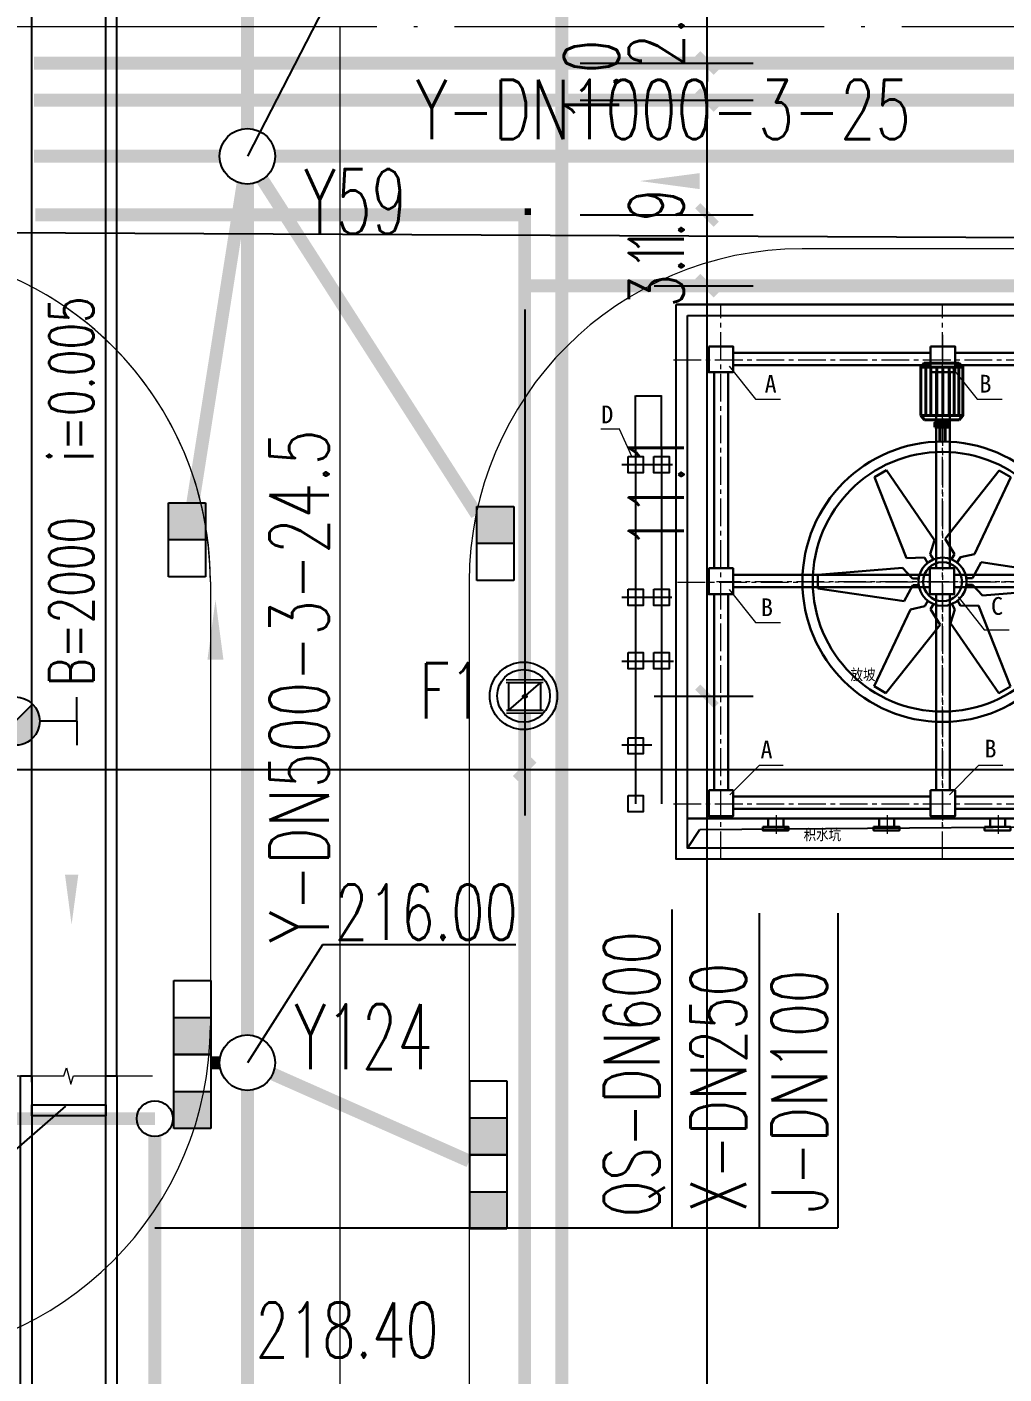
# Model space of a CAD drawing. Header units: metres. Extents: x 497246 to 997717, y 2998582 to 5998198.
# Drawn here: x 497683.46 to 497709.88, y 2999029.92 to 2999066.33 of the extents above; entities that cross this region are included whole.
import ezdxf
from ezdxf.enums import TextEntityAlignment as Align

# ---------------------------------------------------------------- set-up
doc = ezdxf.new("R2010")
doc.units = ezdxf.units.M
doc.header["$LTSCALE"] = 1000
for name, pattern in [('ACAD_ISO04W100', [30, 24, -3, 0, -3]), ('CENTER2', [1.125, 0.75, -0.125, 0.125, -0.125]), ('CONTINOUS', [0]), ('DASHED', [19.05, 12.7, -6.35]), ('DOTE', [2.42, 2, -0.2, 0.02, -0.2])]:
    doc.linetypes.add(name, pattern=pattern)
doc.layers.get('0').update_dxf_attribs({"linetype": 'CONTINUOUS'})
doc.layers.get('Defpoints').update_dxf_attribs({"linetype": 'CONTINUOUS'})
for name, color, linetype in [('0000zhuhuizhi', 6, 'CONTINUOUS'), ('BEAM', 4, 'DASHED'), ('COLU', 2, 'CONTINUOUS'), ('DIM', 3, 'CONTINUOUS'), ('HATCH', 254, 'CONTINUOUS'), ('PIPE-消防', 1, 'CONTINUOUS'), ('PIPE-给水', 3, 'CONTINUOUS'), ('PIPE-雨水', 4, 'CONTINUOUS'), ('PUB_TEXT', 7, 'CONTINUOUS'), ('TEXT_雨水', 7, 'CONTINUOUS'), ('TWT_DIM', 3, 'CONTINUOUS'), ('TWT_雨水口', 4, 'CONTINUOUS'), ('VALVE_喷淋', 7, 'CONTINUOUS'), ('WELL_雨水', 4, 'CONTINUOUS'), ('挡墙护坡', 5, 'CONTINUOUS'), ('污水沟', 30, 'CONTINUOUS'), ('雨水标注', 100, 'CONTINUOUS')]:
    doc.layers.add(name, color=color, linetype=linetype)
for name, color, linetype, lineweight in [('THIN', 3, 'CONTINUOUS', 20), ('zsx', 7, 'CONTINUOUS', 40), ('中实线', 7, 'CONTINUOUS', 30), ('中心线', 1, 'CENTER2', 15), ('细实线', 6, 'CONTINUOUS', 13), ('道路', 4, 'CONTINUOUS', 15), ('道路中线', 1, 'DOTE', 13)]:
    doc.layers.add(name, color=color, linetype=linetype, lineweight=lineweight)
doc.styles.add('_TCH_DIM', font='SIMPLEX', dxfattribs={"bigfont": 'GBCBIG'})
doc.styles.add('_TCH_DIM_T3', font='SIMPLEX', dxfattribs={"width": 0.705882, "bigfont": 'GBCBIG'})
doc.styles.add('_TWT_WELL', font='SIMPLEX', dxfattribs={"width": 0.8, "height": 3.5, "bigfont": 'HZTXT'})
doc.styles.add('HZTXT', font='txt', dxfattribs={"width": 0.7, "bigfont": 'HZTXT'})
doc.styles.get("Standard").update_dxf_attribs({"font": 'rs.shx', "bigfont": 'hztxt.shx'})
doc.styles.add('TG_LINETYPE', font='SIMPLEX', dxfattribs={"width": 0.8, "height": 3, "bigfont": 'HZTXT'})
doc.styles.add('建筑图样式', font='simfang.ttf')
doc.linetypes.add('TG_J', pattern='A,2,-0.3,["J",TG_LINETYPE,S=0.1,R=0,X=-0.23,Y=-0.15],0', length=2.3)
doc.linetypes.add('TG_QS', pattern='A,3,-0.6,["QS",TG_LINETYPE,S=0.1,R=0,X=-0.52,Y=-0.15],0', length=3.6)
doc.linetypes.add('TG_X', pattern='A,3,-0.3,["X",TG_LINETYPE,S=0.1,R=0,X=-0.23,Y=-0.15],0', length=3.3)
doc.linetypes.add('TG_XP', pattern='A,3,-0.6,["XP",TG_LINETYPE,S=0.1,R=0,X=-0.6,Y=-0.2],0', length=3.6)
doc.linetypes.add('TG_Y', pattern='A,2,-0.3,["Y",TG_LINETYPE,S=0.1,R=0,X=-0.23,Y=-0.15],0', length=2.3)
doc.dimstyles.new('_TWT_ARCH&&1', dxfattribs={"dimtxt": 1.4875, "dimasz": 0.5, "dimexe": 1.25, "dimexo": 1.5, "dimgap": 0.63125, "dimtad": 1, "dimdec": 1, "dimzin": 0, "dimdsep": 46, "dimtxsty": '_TCH_DIM_T3', "dimblk": 'ARCHTICK', "dimcen": 0.09, "dimclrt": 7, "dimazin": 2, "dimtfac": 1, "dimtdec": 1, "dimtix": 1, "dimtmove": 2, "dimatfit": 3, "dimfxl": 1, "dimtolj": 1, "dimtzin": 0, "dimarcsym": 0})
doc.dimstyles.new('ISO-25', dxfattribs={"dimtxt": 2.5, "dimasz": 2.5, "dimexe": 1.25, "dimexo": 0.625, "dimtad": 1, "dimdsep": 46, "dimtxsty": 'Standard', "dimcen": 2.5, "dimadec": 0, "dimazin": 0, "dimtfac": 1, "dimtmove": 0, "dimatfit": 3, "dimfxl": 1, "dimarcsym": 0})

# ---------------------------------------------------------------- blocks, each defined once
blk = doc.blocks.new('格栅池')
at = {"layer": 'COLU'}
for p, q in [((5090028, -371838), (5090328, -371538)), ((5103228, -371838), (5102928, -371538)), ((5090328, -381738), (5090028, -381438)), ((5102928, -381738), (5103228, -381438))]:
    blk.add_line(p, q, dxfattribs=at)
for points in [[(5075231, -365438), (5075231, -365138), (5092228, -365138), (5092228, -365438)], [(5076310, -367438), (5076010, -367438), (5076010, -365438), (5076310, -365438)], [(5084610, -367438), (5084310, -367438), (5084310, -365438), (5084610, -365438)], [(5092228, -367438), (5091928, -367438), (5091928, -365438), (5092228, -365438)], [(5075231, -367738), (5075231, -367438), (5089728, -367438), (5089728, -367738)], [(5089728, -367438), (5090028, -367438), (5090028, -381738), (5089728, -381738)], [(5103528, -367438), (5103528, -367738), (5091228, -367738), (5091228, -367438)], [(5091928, -367738), (5092228, -367738), (5092228, -368088), (5091928, -368088)], [(5101228, -367738), (5101528, -367738), (5101528, -368088), (5101228, -368088)], [(5103228, -367738), (5103528, -367738), (5103528, -381738), (5103228, -381738)], [(5091928, -369088), (5092228, -369088), (5092228, -369988), (5091928, -369988)], [(5101228, -369088), (5101528, -369088), (5101528, -369988), (5101228, -369988)], [(5101228, -369388), (5101228, -369688), (5092228, -369688), (5092228, -369388)], [(5091928, -370988), (5092228, -370988), (5092228, -371238), (5091928, -371238)], [(5101228, -370988), (5101528, -370988), (5101528, -371238), (5101228, -371238)], [(5101928, -371238), (5101928, -371538), (5090028, -371538), (5090028, -371238)], [(5102928, -371538), (5102928, -371238), (5103228, -371238), (5103228, -371538)], [(5103228, -378338), (5103228, -378638), (5090028, -378638), (5090028, -378338)], [(5103528, -381738), (5103528, -382038), (5089728, -382038), (5089728, -381738)]]:
    blk.add_lwpolyline(points, close=True, dxfattribs=at)
at = {"layer": 'DIM'}
for p, q in [((5090028, -367738), (5091228, -367438)), ((5091228, -367738), (5090028, -367438)), ((5091928, -369088), (5092228, -368088)), ((5091928, -368088), (5092228, -369088)), ((5101228, -369088), (5101528, -368088)), ((5101228, -368088), (5101528, -369088)), ((5091928, -370988), (5092228, -369988)), ((5091928, -369988), (5092228, -370988)), ((5101228, -370988), (5101528, -369988)), ((5101228, -369988), (5101528, -370988)), ((5101928, -371538), (5102928, -371238)), ((5102928, -371538), (5101928, -371238))]:
    blk.add_line(p, q, dxfattribs=at)
for points in [[(5090028, -367438), (5091228, -367438), (5091228, -367738), (5090028, -367738)], [(5091928, -369088), (5092228, -369088), (5092228, -368088), (5091928, -368088)], [(5101228, -369088), (5101528, -369088), (5101528, -368088), (5101228, -368088)], [(5091928, -369988), (5092228, -369988), (5092228, -370988), (5091928, -370988)], [(5101228, -369988), (5101528, -369988), (5101528, -370988), (5101228, -370988)], [(5101928, -371238), (5102928, -371238), (5102928, -371538), (5101928, -371538)]]:
    blk.add_lwpolyline(points, close=True, dxfattribs=at)
at = {"layer": 'THIN'}
blk.add_lwpolyline([(5075231, -368916), (5075231, -366568), (5075011, -366498), (5075451, -366378), (5075231, -366308), (5075231, -364174)], dxfattribs=at)
blk = doc.blocks.new('污水池顶梁')
at = {"layer": 'BEAM', "linetype": 'CONTINOUS'}
for p, q in [((1166187, -13596), (1166187, -12496)), ((1166187, -13596), (1165087, -13596)), ((1164787, -16121), (1163587, -16121)), ((1163587, -16121), (1163587, -17121)), ((1157687, -17121), (1154587, -17121)), ((1157687, -17421), (1154587, -17421)), ((1164787, -17121), (1163587, -17121)), ((1165087, -17996), (1166637, -17996)), ((1166937, -17996), (1168587, -17996)), ((1165087, -19496), (1166637, -19496)), ((1166937, -19496), (1168587, -19496)), ((1165087, -20996), (1166637, -20996)), ((1166937, -20996), (1168587, -20996)), ((1165087, -22496), (1166637, -22496)), ((1166937, -22496), (1168587, -22496)), ((1157687, -22596), (1154587, -22596)), ((1157987, -23196), (1159187, -23196)), ((1159187, -23196), (1159187, -24196)), ((1157987, -24196), (1159187, -24196)), ((1162187, -24496), (1162187, -25696)), ((1162187, -24496), (1163387, -24496)), ((1163387, -24496), (1163387, -25696)), ((1167387, -25696), (1167387, -24596)), ((1167387, -24596), (1168587, -24596))]:
    blk.add_line(p, q, dxfattribs=at)
at = {"layer": 'BEAM'}
for p, q in [((1166387, -14396), (1166387, -12496)), ((1166187, -13796), (1165087, -13796)), ((1166187, -14396), (1166187, -13796)), ((1164787, -15821), (1157987, -15821)), ((1163387, -16121), (1157987, -16121)), ((1163387, -16121), (1163387, -17121)), ((1165087, -16071), (1166637, -16071)), ((1165087, -16321), (1166637, -16321)), ((1166937, -16071), (1168587, -16071)), ((1166937, -16321), (1168587, -16321)), ((1163387, -17121), (1157987, -17121)), ((1164787, -17421), (1157987, -17421)), ((1165087, -18246), (1166637, -18246)), ((1166937, -18246), (1168587, -18246)), ((1165087, -19246), (1166637, -19246)), ((1166937, -19246), (1168587, -19246)), ((1157987, -20096), (1164787, -20096)), ((1157987, -20396), (1164787, -20396)), ((1165087, -21246), (1166637, -21246)), ((1166937, -21246), (1168587, -21246)), ((1165087, -22246), (1166637, -22246)), ((1166937, -22246), (1168587, -22246)), ((1157687, -22896), (1154587, -22896)), ((1157987, -22896), (1164787, -22896)), ((1159387, -23196), (1159387, -24196)), ((1159387, -23196), (1164787, -23196)), ((1167187, -25696), (1167187, -23996)), ((1167387, -24396), (1167387, -23996)), ((1159387, -24196), (1164787, -24196)), ((1167387, -24396), (1168587, -24396)), ((1157987, -24496), (1161987, -24496)), ((1161987, -24496), (1161987, -25696)), ((1163587, -24496), (1163587, -25696)), ((1163587, -24496), (1164787, -24496))]:
    blk.add_line(p, q, dxfattribs=at)
at = {"layer": 'DIM', "color": 0}
for p, q in [((1162187, -25696), (1162331, -24658)), ((1162331, -24658), (1163387, -24496))]:
    blk.add_line(p, q, dxfattribs=at)
for points in [[(1163587, -16121), (1164787, -16121), (1164787, -17121), (1163587, -17121)], [(1162187, -24496), (1163387, -24496), (1163387, -25696), (1162187, -25696)], [(1161387, -25496), (1161587, -25496), (1161587, -25696), (1161387, -25696)]]:
    blk.add_lwpolyline(points, close=True, dxfattribs=at)
for points in [[(1163587, -17121), (1163748, -16256), (1164787, -16121)], [(1161387, -25496), (1161547, -25525), (1161587, -25696)]]:
    blk.add_lwpolyline(points, dxfattribs=at)
blk.add_circle((1160087, -25596), 100, dxfattribs=at)
at = {"layer": 'HATCH'}
blk.add_lwpolyline([(1157987, -23196), (1159187, -23196), (1159187, -24196), (1157987, -24196)], close=True, dxfattribs=at)
blk.add_lwpolyline([(1157987, -24196), (1158146, -23362), (1159187, -23196)], dxfattribs=at)
at = {"layer": 'HATCH', "const_width": 20}
blk.add_lwpolyline([(1162465, -25696), (1162465, -25396), (1163065, -25396), (1163065, -25696)], dxfattribs=at)
at = {"layer": 'THIN', "color": 0}
for p, q in [((1165087, -12596), (1165932, -12786)), ((1165932, -12786), (1166187, -13596)), ((1165687, -13996), (1165918, -14057)), ((1165918, -14057), (1165987, -14296)), ((1167587, -13996), (1167818, -14057)), ((1167818, -14057), (1167887, -14296)), ((1165087, -14696), (1166411, -14849)), ((1166411, -14849), (1166587, -15896)), ((1166587, -23696), (1166587, -14696)), ((1166987, -23696), (1166987, -14696)), ((1166587, -15896), (1165087, -15896)), ((1168587, -15896), (1166987, -15896)), ((1165087, -16496), (1166292, -16741)), ((1166587, -16496), (1165087, -16496)), ((1166292, -16741), (1166587, -17996)), ((1166987, -16496), (1168263, -16733)), ((1168587, -16496), (1166987, -16496)), ((1168263, -16733), (1168487, -17996)), ((1155009, -18324), (1157687, -17421)), ((1154587, -22546), (1155009, -18324)), ((1165087, -19496), (1166392, -19691)), ((1166987, -19496), (1168292, -19691)), ((1166392, -19691), (1166587, -20996)), ((1168292, -19691), (1168487, -20996)), ((1165087, -22496), (1166360, -22745)), ((1166987, -22496), (1168313, -22712)), ((1166360, -22745), (1166587, -23696)), ((1168313, -22712), (1168487, -23696)), ((1165687, -23996), (1165918, -24057)), ((1167587, -23996), (1167815, -24041)), ((1165918, -24057), (1165987, -24296)), ((1167815, -24041), (1167887, -24296)), ((1167563, -24834), (1168587, -24596)), ((1167387, -25696), (1167563, -24834))]:
    blk.add_line(p, q, dxfattribs=at)
for points in [[(1165987, -13996), (1165987, -14296), (1165687, -14296), (1165687, -13996)], [(1167887, -13996), (1167887, -14296), (1167587, -14296), (1167587, -13996)], [(1165987, -23996), (1165987, -24296), (1165687, -24296), (1165687, -23996)], [(1167887, -23996), (1167887, -24296), (1167587, -24296), (1167587, -23996)]]:
    blk.add_lwpolyline(points, close=True, dxfattribs=at)
blk = doc.blocks.new('567FGHNVB423')
at = {"layer": 'BEAM'}
for p, q in [((851369, -164141), (851369, -164691)), ((851569, -164141), (851569, -164941)), ((850719, -164741), (851319, -164741)), ((850719, -164941), (851519, -164941))]:
    blk.add_line(p, q, dxfattribs=at)
at = {"layer": 'DIM'}
for p, q in [((851819, -164141), (851819, -164941)), ((853819, -164141), (852069, -164141)), ((852069, -164141), (852069, -164941)), ((852319, -164141), (852319, -164941)), ((852569, -164141), (852569, -164941)), ((852819, -164141), (852819, -164941)), ((853069, -164141), (853069, -164941)), ((853319, -164141), (853319, -164941)), ((853569, -164141), (853569, -164941)), ((853819, -164941), (853819, -164141)), ((853819, -164141), (853819, -164941)), ((850719, -167941), (850719, -164941)), ((851519, -164941), (851519, -167941)), ((851519, -164941), (853819, -164941)), ((851519, -165191), (850719, -165191)), ((851519, -165441), (850719, -165441)), ((851519, -165691), (850719, -165691)), ((851519, -165941), (850719, -165941)), ((851519, -166191), (850719, -166191)), ((851519, -166441), (850719, -166441)), ((851519, -166691), (850719, -166691)), ((851519, -166941), (850719, -166941)), ((851519, -167191), (850719, -167191)), ((851519, -167441), (850719, -167441)), ((851519, -167691), (850719, -167691)), ((851519, -167941), (850719, -167941))]:
    blk.add_line(p, q, dxfattribs=at)
for points in [[(859719, -167766), (860919, -167766), (860919, -168766), (859719, -168766)], [(854119, -174841), (855319, -174841), (855319, -175841), (854119, -175841)], [(858319, -176141), (859519, -176141), (859519, -177341), (858319, -177341)]]:
    blk.add_lwpolyline(points, close=True, dxfattribs=at)
at = {"layer": 'HATCH', "color": 5, "rotation": 270}
blk.add_blockref('格栅池', (1232457, 4925887), dxfattribs=at)
at = {"layer": 'THIN', "linetype": 'CONTINOUS'}
blk.add_blockref('污水池顶梁', (-303868, -151645), dxfattribs=at)
blk = doc.blocks.new('$VALVE$00000316')
for p, q in [((-124.8, 72.1), (124.8, -72.1)), ((-124.8, 72.1), (-124.8, -72.1)), ((-124.8, 72.1), (124.8, 72.1)), ((124.8, 72.1), (124.8, -72.1)), ((-124.8, -72.1), (124.8, -72.1))]:
    blk.add_line(p, q)
at = {"const_width": 21.1}
blk.add_lwpolyline([(-10.6, 0, 1), (10.6, 0, 1)], format="xyb", close=True, dxfattribs=at)
for p in [(-124.8, 0), (124.8, 0)]:
    blk.add_point(p)
at = {"color": 7, "flags": 9}
for tag in ['YSIZE', 'XSIZE']:
    blk.add_attdef(tag, (0, 0), '', height=0.5, dxfattribs=at)
blk = doc.blocks.new('*D223')
at = {"layer": 'Defpoints', "color": 0, "transparency": 16777216}
for p in [(-400, 12532), (-1100, 11078), (-400, 11078)]:
    blk.add_point(p, dxfattribs=at)
at = {"layer": '细实线', "color": 0, "lineweight": -2, "transparency": 16777216}
for p, q in [((-1100, 11079), (-1100, 12533)), ((-1098, 12532), (-403, 12532)), ((-400, 11079), (-400, 12533))]:
    blk.add_line(p, q, dxfattribs=at)
at = {"layer": '细实线', "color": 0, "transparency": 16777216}
for points in [[(-1098, 12532), (-1098, 12532), (-1100, 12532)], [(-403, 12532), (-403, 12532), (-400, 12532)]]:
    blk.add_solid(points, dxfattribs=at)
at = {"layer": '细实线', "color": 0, "lineweight": -2, "transparency": 16777216, "insert": (-750, 12534), "char_height": 2.5, "attachment_point": 5}
blk.add_mtext('700', dxfattribs=at)
blk = doc.blocks.new('A$C45573BBB')
at = {"layer": 'zsx'}
for p, q in [((-588, 5804), (-500, 5909)), ((-500, 5909), (441, 5909)), ((441, 5909), (551, 5804)), ((-449, 4496), (-449, 5804)), ((-315, 4496), (-315, 5804)), ((-155, 4496), (-155, 5804)), ((4, 4496), (4, 5804)), ((181, 4496), (181, 5804)), ((315, 4496), (315, 5804)), ((441, 4496), (441, 5804)), ((-588, 4496), (-491, 4374)), ((-491, 4374), (449, 4374)), ((449, 4374), (551, 4496)), ((-211, 4231), (183, 4231))]:
    blk.add_line(p, q, dxfattribs=at)
for points in [[(-588, 4496), (551, 4496), (551, 5804), (-588, 5804)], [(-211, 4177), (183, 4177), (183, 4293), (-211, 4293)]]:
    blk.add_lwpolyline(points, close=True, dxfattribs=at)
for points in [[(-74, 4374), (-74, 4293)], [(71, 4293), (71, 4374)], [(-74, 4177), (-74, 3787)], [(71, 3787), (71, 4177)]]:
    blk.add_lwpolyline(points, dxfattribs=at)
at = {"layer": '中实线'}
for p, q in [((-1841, 2829), (-1520, 3014)), ((-1520, 3014), (-215, 1124)), ((67, 1163), (1530, 3009)), ((1530, 3009), (1850, 2824)), ((-974, 640), (-1841, 2829)), ((1850, 2824), (866, 748)), ((-215, 1124), (-331, 747)), ((322, 745), (67, 1163)), ((-331, 747), (-248, 602)), ((241, 605), (322, 745)), ((866, 748), (481, 660)), ((-3371, 190), (-1081, 376)), ((-1081, 376), (-812, 87)), ((-484, 651), (-974, 640)), ((-403, 511), (-484, 651)), ((481, 660), (398, 516)), ((806, 94), (1041, 524)), ((1041, 524), (3371, 180)), ((-3371, -180), (-3371, 190)), ((-812, 87), (-645, 87)), ((644, 94), (806, 94)), ((3371, 180), (3371, -190)), ((-1041, -524), (-3371, -180)), ((-806, -94), (-1041, -524)), ((-644, -94), (-806, -94)), ((812, -87), (645, -87)), ((1081, -376), (812, -87)), ((3371, -190), (1081, -376)), ((-866, -748), (-481, -660)), ((-481, -660), (-398, -516)), ((-241, -605), (-322, -745)), ((331, -747), (248, -602)), ((403, -511), (484, -651)), ((484, -651), (974, -640)), ((974, -640), (1841, -2829)), ((-1850, -2824), (-866, -748)), ((-322, -745), (-67, -1163)), ((215, -1124), (331, -747)), ((-67, -1163), (-1530, -3009)), ((1520, -3014), (215, -1124)), ((-1530, -3009), (-1850, -2824)), ((1841, -2829), (1520, -3014))]:
    blk.add_line(p, q, dxfattribs=at)
for points in [[(-4716, -6626), (-4716, -6383)], [(-4305, -6383), (-4305, -6626)], [(-1716, -6626), (-1716, -6383)], [(-1305, -6383), (-1305, -6626)], [(1284, -6626), (1284, -6383)], [(1695, -6383), (1695, -6626)], [(4284, -6626), (4284, -6383)], [(4695, -6383), (4695, -6626)]]:
    blk.add_lwpolyline(points, dxfattribs=at)
for points in [[(-4864, -6626), (-4166, -6626), (-4166, -6723), (-4864, -6723)], [(-1864, -6626), (-1166, -6626), (-1166, -6723), (-1864, -6723)], [(1136, -6626), (1834, -6626), (1834, -6723), (1136, -6723)], [(4136, -6626), (4834, -6626), (4834, -6723), (4136, -6723)]]:
    blk.add_lwpolyline(points, close=True, dxfattribs=at)
for centre, radius in [((0, 0), 3789), ((0, 0), 3510), ((0, -1), 651), ((0, -1), 527)]:
    blk.add_circle(centre, radius, dxfattribs=at)
at = {"layer": '中心线'}
for p, q in [((0, 6674), (0, -6674)), ((6925, 1), (-6114, 1)), ((-4500, -6310), (-4500, -6818)), ((-1500, -6310), (-1500, -6818)), ((1500, -6310), (1500, -6818)), ((4500, -6310), (4500, -6818))]:
    blk.add_line(p, q, dxfattribs=at)
blk = doc.blocks.new('_ArchTick')
at = {"color": 0, "linetype": 'ByBlock', "const_width": 0.4}
blk.add_lwpolyline([(-0.5, -0.5), (0.5, 0.5)], dxfattribs=at)
blk = doc.blocks.new('*D423')
at = {"layer": 'Defpoints', "color": 0, "transparency": 16777216}
for p in [(497696.915, 2999064.357), (497701.847, 2999064.357), (497696.915, 2999061.25)]:
    blk.add_point(p, dxfattribs=at)
at = {"layer": 'TWT_DIM', "color": 0, "lineweight": -2, "transparency": 16777216}
for p, q in [((497698.415, 2999064.357), (497703.097, 2999064.357)), ((497701.847, 2999061.25), (497701.847, 2999064.357)), ((497698.415, 2999061.25), (497703.097, 2999061.25))]:
    blk.add_line(p, q, dxfattribs=at)
at = {"layer": 'TWT_DIM', "color": 0, "lineweight": -2, "transparency": 16777216, "xscale": 0.5, "yscale": 0.5, "zscale": 0.5}
for p, rotation in [((497701.847, 2999064.357), 90), ((497701.847, 2999061.25), 270)]:
    blk.add_blockref('_ArchTick', p, dxfattribs=dict(at, rotation=rotation))
at = {"layer": 'TWT_DIM', "color": 7, "transparency": 16777216, "insert": (497700.472, 2999059.875), "char_height": 1.4875, "attachment_point": 5, "rotation": 90, "style": '_TCH_DIM_T3'}
blk.add_mtext('\\A1;3.1', dxfattribs=at)
blk = doc.blocks.new('*D424')
at = {"layer": 'Defpoints', "color": 0, "transparency": 16777216}
for p in [(497696.915, 2999065.357), (497701.847, 2999065.357), (497696.915, 2999064.357)]:
    blk.add_point(p, dxfattribs=at)
at = {"layer": 'TWT_DIM', "color": 0, "lineweight": -2, "transparency": 16777216}
for p, q in [((497701.847, 2999065.357), (497701.847, 2999065.857)), ((497698.415, 2999065.357), (497703.097, 2999065.357)), ((497701.847, 2999064.357), (497701.847, 2999065.357)), ((497698.415, 2999064.357), (497703.097, 2999064.357)), ((497701.847, 2999064.357), (497701.847, 2999063.857))]:
    blk.add_line(p, q, dxfattribs=at)
at = {"layer": 'TWT_DIM', "color": 0, "lineweight": -2, "transparency": 16777216, "xscale": 0.5, "yscale": 0.5, "zscale": 0.5}
for p, rotation in [((497701.847, 2999065.357), 270), ((497701.847, 2999064.357), 90)]:
    blk.add_blockref('_ArchTick', p, dxfattribs=dict(at, rotation=rotation))
at = {"layer": 'TWT_DIM', "color": 7, "transparency": 16777216, "insert": (497698.722, 2999064.857), "char_height": 1.4875, "attachment_point": 5, "rotation": 90, "style": '_TCH_DIM_T3'}
blk.add_mtext('\\A1;1.0', dxfattribs=at)
blk = doc.blocks.new('*D425')
at = {"layer": 'Defpoints', "color": 0, "transparency": 16777216}
for p in [(497696.915, 2999067.365), (497701.847, 2999067.365), (497696.915, 2999065.357)]:
    blk.add_point(p, dxfattribs=at)
at = {"layer": 'TWT_DIM', "color": 0, "lineweight": -2, "transparency": 16777216}
for p, q in [((497701.847, 2999067.365), (497701.847, 2999067.865)), ((497698.415, 2999067.365), (497703.097, 2999067.365)), ((497701.847, 2999065.357), (497701.847, 2999067.365)), ((497698.415, 2999065.357), (497703.097, 2999065.357)), ((497701.847, 2999065.357), (497701.847, 2999064.857))]:
    blk.add_line(p, q, dxfattribs=at)
at = {"layer": 'TWT_DIM', "color": 0, "lineweight": -2, "transparency": 16777216, "xscale": 0.5, "yscale": 0.5, "zscale": 0.5}
for p, rotation in [((497701.847, 2999067.365), 270), ((497701.847, 2999065.357), 90)]:
    blk.add_blockref('_ArchTick', p, dxfattribs=dict(at, rotation=rotation))
at = {"layer": 'TWT_DIM', "color": 7, "transparency": 16777216, "insert": (497700.472, 2999066.361), "char_height": 1.4875, "attachment_point": 5, "rotation": 90, "style": '_TCH_DIM_T3'}
blk.add_mtext('\\A1;2.0', dxfattribs=at)
blk = doc.blocks.new('*D432')
at = {"layer": 'Defpoints', "color": 0, "transparency": 16777216}
for p in [(497698.917, 2999048.238), (497701.847, 2999048.238), (497698.917, 2998979.13)]:
    blk.add_point(p, dxfattribs=at)
at = {"layer": 'TWT_DIM', "color": 0, "lineweight": -2, "transparency": 16777216}
for p, q in [((497700.417, 2999048.238), (497703.097, 2999048.238)), ((497701.847, 2998979.13), (497701.847, 2999048.238)), ((497700.417, 2998979.13), (497703.097, 2998979.13))]:
    blk.add_line(p, q, dxfattribs=at)
at = {"layer": 'TWT_DIM', "color": 0, "lineweight": -2, "transparency": 16777216, "xscale": 0.5, "yscale": 0.5, "zscale": 0.5}
for p, rotation in [((497701.847, 2999048.238), 90), ((497701.847, 2998979.13), 270)]:
    blk.add_blockref('_ArchTick', p, dxfattribs=dict(at, rotation=rotation))
at = {"layer": 'TWT_DIM', "color": 7, "transparency": 16777216, "insert": (497700.472, 2999013.684), "char_height": 1.4875, "attachment_point": 5, "rotation": 90, "style": '_TCH_DIM_T3'}
blk.add_mtext('\\A1;69.1', dxfattribs=at)
blk = doc.blocks.new('*D433')
at = {"layer": 'Defpoints', "color": 0, "transparency": 16777216}
for p in [(497698.917, 2999059.337), (497701.847, 2999059.337), (497698.917, 2999048.238)]:
    blk.add_point(p, dxfattribs=at)
at = {"layer": 'TWT_DIM', "color": 0, "lineweight": -2, "transparency": 16777216}
for p, q in [((497700.417, 2999059.337), (497703.097, 2999059.337)), ((497701.847, 2999048.238), (497701.847, 2999059.337)), ((497700.417, 2999048.238), (497703.097, 2999048.238))]:
    blk.add_line(p, q, dxfattribs=at)
at = {"layer": 'TWT_DIM', "color": 0, "lineweight": -2, "transparency": 16777216, "xscale": 0.5, "yscale": 0.5, "zscale": 0.5}
for p, rotation in [((497701.847, 2999059.337), 90), ((497701.847, 2999048.238), 270)]:
    blk.add_blockref('_ArchTick', p, dxfattribs=dict(at, rotation=rotation))
at = {"layer": 'TWT_DIM', "color": 7, "transparency": 16777216, "insert": (497700.472, 2999053.788), "char_height": 1.4875, "attachment_point": 5, "rotation": 90, "style": '_TCH_DIM_T3'}
blk.add_mtext('\\A1;11.1', dxfattribs=at)
blk = doc.blocks.new('*D434')
at = {"layer": 'Defpoints', "color": 0, "transparency": 16777216}
for p in [(497698.917, 2999061.25), (497701.847, 2999061.25), (497698.917, 2999059.337)]:
    blk.add_point(p, dxfattribs=at)
at = {"layer": 'TWT_DIM', "color": 0, "lineweight": -2, "transparency": 16777216}
for p, q in [((497700.417, 2999061.25), (497703.097, 2999061.25)), ((497701.847, 2999059.337), (497701.847, 2999061.25)), ((497700.417, 2999059.337), (497703.097, 2999059.337))]:
    blk.add_line(p, q, dxfattribs=at)
at = {"layer": 'TWT_DIM', "color": 0, "lineweight": -2, "transparency": 16777216, "xscale": 0.5, "yscale": 0.5, "zscale": 0.5}
for p, rotation in [((497701.847, 2999061.25), 90), ((497701.847, 2999059.337), 270)]:
    blk.add_blockref('_ArchTick', p, dxfattribs=dict(at, rotation=rotation))
at = {"layer": 'TWT_DIM', "color": 7, "transparency": 16777216, "insert": (497700.472, 2999060.851), "char_height": 1.4875, "attachment_point": 5, "rotation": 90, "style": '_TCH_DIM_T3'}
blk.add_mtext('\\A1;1.9', dxfattribs=at)
blk = doc.blocks.new('*D460')
at = {"layer": 'Defpoints', "color": 0, "transparency": 16777216}
for p in [(497696.915, 2999060.198), (497732.174, 2999060.198), (497732.174, 2999046.262)]:
    blk.add_point(p, dxfattribs=at)
at = {"layer": 'TWT_DIM', "color": 0, "lineweight": -2, "transparency": 16777216}
for p, q in [((497696.915, 2999058.698), (497696.915, 2999045.012)), ((497732.174, 2999058.698), (497732.174, 2999045.012)), ((497696.915, 2999046.262), (497732.174, 2999046.262))]:
    blk.add_line(p, q, dxfattribs=at)
at = {"layer": 'TWT_DIM', "color": 0, "lineweight": -2, "transparency": 16777216, "xscale": 0.5, "yscale": 0.5, "zscale": 0.5, "rotation": 180}
blk.add_blockref('_ArchTick', (497696.915, 2999046.262), dxfattribs=at)
at = {"layer": 'TWT_DIM', "color": 0, "lineweight": -2, "transparency": 16777216, "xscale": 0.5, "yscale": 0.5, "zscale": 0.5}
blk.add_blockref('_ArchTick', (497732.174, 2999046.262), dxfattribs=at)
at = {"layer": 'TWT_DIM', "color": 7, "transparency": 16777216, "insert": (497714.544, 2999047.637), "char_height": 1.4875, "attachment_point": 5, "style": '_TCH_DIM_T3'}
blk.add_mtext('\\A1;35.3', dxfattribs=at)
blk = doc.blocks.new('*D461')
at = {"layer": 'Defpoints', "color": 0, "transparency": 16777216}
for p in [(497646.145, 2999060.198), (497696.915, 2999060.198), (497696.915, 2999046.262)]:
    blk.add_point(p, dxfattribs=at)
at = {"layer": 'TWT_DIM', "color": 0, "lineweight": -2, "transparency": 16777216}
for p, q in [((497646.145, 2999058.698), (497646.145, 2999045.012)), ((497696.915, 2999058.698), (497696.915, 2999045.012)), ((497646.145, 2999046.262), (497696.915, 2999046.262))]:
    blk.add_line(p, q, dxfattribs=at)
at = {"layer": 'TWT_DIM', "color": 0, "lineweight": -2, "transparency": 16777216, "xscale": 0.5, "yscale": 0.5, "zscale": 0.5, "rotation": 180}
blk.add_blockref('_ArchTick', (497646.145, 2999046.262), dxfattribs=at)
at = {"layer": 'TWT_DIM', "color": 0, "lineweight": -2, "transparency": 16777216, "xscale": 0.5, "yscale": 0.5, "zscale": 0.5}
blk.add_blockref('_ArchTick', (497696.915, 2999046.262), dxfattribs=at)
at = {"layer": 'TWT_DIM', "color": 7, "transparency": 16777216, "insert": (497671.53, 2999047.637), "char_height": 1.4875, "attachment_point": 5, "style": '_TCH_DIM_T3'}
blk.add_mtext('\\A1;50.8', dxfattribs=at)
blk = doc.blocks.new('$TwtSys$00000187')
blk.add_circle((0, 0), 0.5)
blk = doc.blocks.new('$TwtSys$00000385')
for p, q in [((0, 331.4), (-130, 331.4)), ((0, 331.4), (0, 130.8)), ((0, 331.4), (130, 331.4)), ((92.5, 92.5), (-92.5, -92.5))]:
    blk.add_line(p, q)
for start, end in [(135, 315), (315, 135)]:
    blk.add_arc((0, 0), 130.8, start, end)
at = {"color": 0}
for points in [[(-33.9, 126.5), (-126.5, 33.9), (33.9, 126.5), (-126.5, -33.9)], [(-92.6, 92.6), (-92.6, 92.6), (-33.9, 126.5), (-126.5, 33.9)], [(33.9, 126.5), (-126.5, -33.9), (92.6, 92.6), (-92.6, -92.6)]]:
    blk.add_solid(points, dxfattribs=at)
blk = doc.blocks.new('$TwtSys$00000425')
for p, q in [((-1000, -250), (-1000, 250)), ((-1000, 250), (0, 250)), ((-500, -250), (-500, 250)), ((0, 250), (1000, 250)), ((0, 250), (0, -250)), ((0, -250), (0, 250)), ((500, -250), (500, 250)), ((1000, 250), (1000, -250)), ((0, -250), (-1000, -250)), ((1000, -250), (0, -250))]:
    blk.add_line(p, q)
for points in [[(-500, 250), (0, 250), (-500, -250), (0, -250)], [(500, 250), (1000, 250), (500, -250), (1000, -250)]]:
    blk.add_solid(points)
blk = doc.blocks.new('$TwtSys$00000424')
for p, q in [((-500, 250), (500, 250)), ((-500, -250), (-500, 250)), ((0, -250), (0, 250)), ((500, 250), (500, -250)), ((500, -250), (-500, -250))]:
    blk.add_line(p, q)
blk.add_solid([(0, 250), (500, 250), (0, -250), (500, -250)])
blk = doc.blocks.new('A$C7E852D94')
for p, q in [((38100, 1100), (300, 1100)), ((638.417, 807.345), (38100, 1100)), ((300, 300), (638.417, 807.345))]:
    blk.add_line(p, q)
blk.add_lwpolyline([(4432.327, 4105.732, 0, 200, 0), (4432.327, 4528.882, 0, 0, 0), (4432.327, 5269.258, 0, 0, 0)], format="xyseb")
blk.add_lwpolyline([(300, 1100), (38100, 1100), (38100, 300), (300, 300)], close=True)
at = {"layer": '0000zhuhuizhi'}
for points in [[(0, 15000), (38400, 15000), (38400, 0), (0, 0)], [(300, 14700), (38100, 14700), (38100, 300), (300, 300)]]:
    blk.add_lwpolyline(points, close=True, dxfattribs=at)
at = {"layer": '中实线'}
blk.add_line((0, 15000), (13200, 15007.225), dxfattribs=at)
at = {"layer": '中实线', "linetype": 'ByBlock'}
for p, q in [((1537.521, 13692.672), (6876.928, 13692.672)), ((7537.521, 13692.672), (12846.243, 13692.672)), ((1026.175, 7865.37), (1026.175, 13163.363)), ((1399.902, 13163.363), (1399.902, 7865.37)), ((6876.928, 13359.318), (1537.521, 13359.318)), ((7026.175, 7865.37), (7026.175, 13163.363)), ((7399.902, 13163.363), (7399.902, 7865.37)), ((12846.243, 13359.318), (7537.521, 13359.318)), ((1537.521, 7692.672), (6855.789, 7692.672)), ((7516.383, 7692.672), (12846.243, 7692.672)), ((6855.789, 7359.318), (1537.521, 7359.318)), ((12846.243, 7359.318), (7516.383, 7359.318)), ((1026.175, 1865.37), (1026.175, 7163.363)), ((1399.902, 7163.363), (1399.902, 1865.37)), ((7026.175, 1865.37), (7026.175, 7163.363)), ((7399.902, 7163.363), (7399.902, 1865.37)), ((1537.521, 1692.672), (6876.928, 1692.672)), ((7537.521, 1692.672), (12846.243, 1692.672)), ((6876.928, 1359.318), (1537.521, 1359.318)), ((12846.243, 1359.318), (7537.521, 1359.318))]:
    blk.add_line(p, q, dxfattribs=at)
at = {"layer": '中实线'}
for points in [[(876.928, 13865.37), (1537.521, 13865.37), (1537.521, 13163.363), (876.928, 13163.363)], [(6876.928, 13865.37), (7537.521, 13865.37), (7537.521, 13163.363), (6876.928, 13163.363)], [(876.928, 7865.37), (1537.521, 7865.37), (1537.521, 7163.363), (876.928, 7163.363)], [(6855.789, 7865.37), (7516.383, 7865.37), (7516.383, 7163.363), (6855.789, 7163.363)], [(876.928, 1865.37), (1537.521, 1865.37), (1537.521, 1163.363), (876.928, 1163.363)], [(6876.928, 1865.37), (7537.521, 1865.37), (7537.521, 1163.363), (6876.928, 1163.363)]]:
    blk.add_lwpolyline(points, close=True, dxfattribs=at)
at = {"layer": '中实线', "lineweight": -2}
for points in [[(-1303.771, 10883.322), (-893.551, 10883.322), (-893.551, 10445.083), (-1303.771, 10445.083)], [(-605.11, 10883.322), (-194.89, 10883.322), (-194.89, 10445.083), (-605.11, 10445.083)], [(-1303.771, 7302.129), (-893.551, 7302.129), (-893.551, 6863.89), (-1303.771, 6863.89)], [(-605.11, 7302.129), (-194.89, 7302.129), (-194.89, 6863.89), (-605.11, 6863.89)], [(-1303.771, 5586.156), (-893.551, 5586.156), (-893.551, 5147.918), (-1303.771, 5147.918)], [(-605.11, 5586.156), (-194.89, 5586.156), (-194.89, 5147.918), (-605.11, 5147.918)], [(-1303.771, 3284.206), (-893.551, 3284.206), (-893.551, 2845.968), (-1303.771, 2845.968)], [(-1303.771, 1720.062), (-893.551, 1720.062), (-893.551, 1281.824), (-1303.771, 1281.824)]]:
    blk.add_lwpolyline(points, close=True, dxfattribs=at)
at = {"layer": '中心线'}
for p, q in [((1200, 0), (1200, 15007.225)), ((7200, 0), (7200, 15007.225)), ((-79.68, 13500), (13200, 13500)), ((33.519, 7492.775), (13200, 7500)), ((-79.68, 1500), (13200, 1500))]:
    blk.add_line(p, q, dxfattribs=at)
at = {"layer": '中心线', "linetype": 'ACAD_ISO04W100', "lineweight": -2}
for p, q in [((-1100, 11078.377), (-1100, 1500)), ((-400.043, 11078.377), (-400.043, 6104.258)), ((-400, 11078.377), (-400, 1500)), ((-106.643, 10662.001), (-1476.239, 10662.001)), ((-121.968, 7074.545), (-1476.239, 7074.545)), ((-76.254, 5350.231), (-1476.239, 5350.231)), ((-664.331, 3081.475), (-1476.239, 3081.475))]:
    blk.add_line(p, q, dxfattribs=at)
at = {"layer": '细实线'}
for p, q in [((1433.287, 13327.706), (2139.81, 12437.543)), ((7426.067, 13327.706), (8132.591, 12437.543)), ((2139.81, 12437.543), (2815.615, 12437.543)), ((8132.591, 12437.543), (8808.396, 12437.543)), ((-1525.021, 11625.671), (-2037.605, 11625.671)), ((-1197.636, 10866.179), (-1531.93, 11623.342)), ((1433.287, 7290.352), (2139.81, 6400.189)), ((7622.552, 7094.015), (8329.075, 6203.852)), ((2139.81, 6400.189), (2815.615, 6400.189)), ((8329.075, 6203.852), (9004.881, 6203.852)), ((1449.71, 1743.152), (2248.388, 2541.229)), ((2248.388, 2541.229), (2893.475, 2541.229)), ((7385.329, 1743.152), (8184.007, 2541.229)), ((8184.007, 2541.229), (8829.094, 2541.229))]:
    blk.add_line(p, q, dxfattribs=at)
at = {"layer": '细实线', "lineweight": -2}
blk.add_line((-400.043, 6032.518), (-400.043, 5165.65), dxfattribs=at)
at = {"layer": 'PUB_TEXT'}
for s, p in [('放坡', (4712.048, 4811.967)), ('积水坑', (3443.649, 485.051))]:
    blk.add_text(s, height=337.5887, dxfattribs=at).set_placement(p)
at = {"layer": '细实线', "style": '建筑图样式'}
for s, p in [('A', (2387.751, 12608.742)), ('B', (8196.691, 12615.369)), ('D', (-2029.851, 11785.626)), ('B', (2288.039, 6572.242)), ('C', (8510.812, 6606.973)), ('A', (2276.698, 2723.971)), ('B', (8332.452, 2751.059))]:
    blk.add_text(s, height=480, dxfattribs=at).set_placement(p)
at = {"layer": '细实线', "lineweight": -2}
dim = blk.add_linear_dim(base=(-400.043, 12531.98), p1=(-1100, 11078.377), p2=(-400.043, 11078.377), text='700', dimstyle='ISO-25', dxfattribs=at)
dim.commit()
dim.dimension.update_dxf_attribs({"geometry": '*D223', "text_midpoint": (-750.022, 12533.855)})

msp = doc.modelspace()

# ---------------------------------------------------------------- hatches: boundary and pattern name
at = {"layer": 'PIPE-消防', "linetype": 'TG_X'}
for points in [[(497696.915, 2999061.25), (497696.915, 2999061.425), (497697.09, 2999061.425)], [(497696.915, 2999061.25), (497697.09, 2999061.25), (497697.09, 2999061.425)]]:
    msp.add_hatch(color=256, dxfattribs=at).paths.add_polyline_path(points)
at = {"layer": '挡墙护坡', "linetype": 'Continuous'}
h = msp.add_hatch(dxfattribs=at)
h.set_pattern_fill('ANSI33', color=256, style=0)
h.set_pattern_definition([(45, (-861.717, 0), (-2.2450640303, 2.2450640303), []), (45, (-859.472, 0), (-2.2450640303, 2.2450640303), [1.5875, -0.79375])])
edge = h.paths.add_edge_path()
edge.add_line((497928.516, 2998901.333), (497928.516, 2998904.333))
edge.add_line((497928.516, 2998904.333), (497677.906, 2998904.333))
edge.add_line((497677.906, 2998904.333), (497652.906, 2998907.833))
edge.add_line((497652.906, 2998907.833), (497585.758, 2998907.833))
edge.add_line((497585.758, 2998907.833), (497584.114, 2998907.908))
edge.add_line((497584.114, 2998907.908), (497583.086, 2998908.033))
edge.add_arc((497585.689, 2998924.833), 17, 179.9914, 261.1919, ccw=False)
edge.add_line((497568.689, 2998924.835), (497568.608, 2998970.517))
edge.add_line((497568.608, 2998970.517), (497565.063, 2998995.51))
edge.add_line((497565.063, 2998995.51), (497564.955, 2999056.413))
edge.add_line((497564.955, 2999056.413), (497561.955, 2999056.408))
edge.add_line((497561.955, 2999056.408), (497562.064, 2998995.296))
edge.add_line((497562.064, 2998995.296), (497565.608, 2998970.302))
edge.add_line((497565.608, 2998970.302), (497565.689, 2998924.833))
edge.add_arc((497585.689, 2998924.833), 20, 180.0001, 261.3369)
edge.add_line((497582.677, 2998905.061), (497583.864, 2998904.916))
edge.add_line((497583.864, 2998904.916), (497585.689, 2998904.833))
edge.add_line((497585.689, 2998904.833), (497652.697, 2998904.833))
edge.add_line((497652.697, 2998904.833), (497677.697, 2998901.333))
edge.add_line((497677.697, 2998901.333), (497928.516, 2998901.333))

# ---------------------------------------------------------------- linework, layer by layer
at = {"layer": 'PIPE-消防', "color": 70, "linetype": 'ByBlock'}
for p, q in [((497700.894, 2999042.477), (497700.894, 2999033.866)), ((497686.915, 2999033.866), (497705.379, 2999033.866))]:
    msp.add_line(p, q, dxfattribs=at)
at = {"layer": 'PIPE-消防', "color": 191, "linetype": 'TG_XP', "ltscale": 0.003, "const_width": 0.35}
for points in [[(497683.644, 2999065.357), (497719.434, 2999065.357)], [(497683.644, 2999064.357), (497719.434, 2999064.357)]]:
    msp.add_lwpolyline(points, dxfattribs=at)
at = {"layer": 'PIPE-消防', "linetype": 'TG_X', "ltscale": 0.004, "const_width": 0.35}
for points in [[(497683.68, 2999061.25), (497696.915, 2999061.25)], [(497696.915, 2999059.337), (497696.915, 2999061.25)], [(497696.915, 2999048.688), (497696.915, 2999059.337)], [(497696.915, 2998992.678), (497696.915, 2999047.788)]]:
    msp.add_lwpolyline(points, dxfattribs=at)
at = {"layer": 'PIPE-消防', "linetype": 'TG_X', "ltscale": 0.005, "const_width": 0.35}
msp.add_lwpolyline([(497696.915, 2999059.337), (497719.434, 2999059.337)], dxfattribs=at)
at = {"layer": 'PIPE-给水', "color": 70, "linetype": 'ByBlock'}
for p, q in [((497703.259, 2999042.379), (497703.259, 2999033.866)), ((497705.379, 2999042.379), (497705.379, 2999033.866))]:
    msp.add_line(p, q, dxfattribs=at)
at = {"layer": 'PIPE-给水', "color": 80, "linetype": 'TG_J', "ltscale": 0.004, "const_width": 0.35}
msp.add_lwpolyline([(497697.917, 2998920.285), (497697.917, 2999071.333)], dxfattribs=at)
at = {"layer": 'PIPE-给水', "color": 113, "linetype": 'TG_QS', "ltscale": 0.0025, "const_width": 0.35}
for points in [[(497682.941, 2999036.821), (497686.915, 2999036.821)], [(497686.915, 2998912.833), (497686.915, 2999036.339)]]:
    msp.add_lwpolyline(points, dxfattribs=at)
at = {"layer": 'PIPE-给水', "color": 113, "linetype": 'TG_QS', "ltscale": 0.5}
msp.add_circle((497686.915, 2999036.821), 0.486, dxfattribs=at)
at = {"layer": 'PIPE-雨水', "color": 0, "linetype": 'TG_Y', "ltscale": 0.0025, "const_width": 0.35}
for points in [[(497689.417, 2999072.333), (497689.417, 2999063.587)], [(497689.301, 2999062.097), (497687.942, 2999053.465)], [(497695.622, 2999053.151), (497689.822, 2999062.206)], [(497688.415, 2999038.333), (497688.667, 2999038.333)], [(497690.103, 2999038.029), (497695.415, 2999035.675)]]:
    msp.add_lwpolyline(points, dxfattribs=at)
at = {"layer": 'PIPE-雨水', "color": 0, "linetype": 'TG_Y', "ltscale": 0.005, "const_width": 0.35}
for points in [[(497683.644, 2999062.837), (497688.667, 2999062.837)], [(497690.167, 2999062.837), (497713.684, 2999062.837)], [(497689.417, 2999039.083), (497689.417, 2999062.087)], [(497689.417, 2999014.083), (497689.417, 2999037.583)]]:
    msp.add_lwpolyline(points, dxfattribs=at)
at = {"layer": 'PIPE-雨水', "color": 70, "linetype": 'ByBlock'}
for points in [[(497704.508, 2999062.161, 0, 0, 0), (497700.025, 2999062.167, 0, 0.432, 0), (497701.645, 2999062.165, 0, 0, 0)], [(497688.549, 2999046.364, 0, 0, 0), (497688.555, 2999050.847, 0, 0.432, 0), (497688.553, 2999049.227, 0, 0, 0)]]:
    msp.add_lwpolyline(points, format="xyseb", dxfattribs=at)
at = {"layer": 'VALVE_喷淋', "linetype": 'Continuous'}
for p, q in [((497696.415, 2999048.685), (497697.415, 2999048.692)), ((497696.415, 2999048.685), (497697.415, 2999048.692)), ((497696.415, 2999048.61), (497697.415, 2999048.616)), ((497696.415, 2999048.61), (497697.415, 2999048.616)), ((497696.42, 2999047.86), (497697.42, 2999047.866)), ((497696.42, 2999047.86), (497697.42, 2999047.866)), ((497696.421, 2999047.785), (497697.421, 2999047.791)), ((497696.421, 2999047.785), (497697.421, 2999047.791))]:
    msp.add_line(p, q, dxfattribs=at)
for radius in [0.913, 0.913, 0.713, 0.713]:
    msp.add_circle((497696.885, 2999048.25), radius, dxfattribs=at)
at = {"layer": 'WELL_雨水', "color": 6, "ltscale": 10, "flags": 128}
msp.add_lwpolyline([(497564.27, 2999061.335), (497986.415, 2999059.337), (497986.934, 2999059.337), (497982.038, 2999129.004), (497976.444, 2999158.685), (497973.518, 2999200.333), (497969.863, 2999252.333), (497576.621, 2999252.333), (497562.006, 2999236.645), (497563.368, 2999213.333), (497564.27, 2999197.881), (497564.27, 2999061.335)], dxfattribs=at)
at = {"layer": '污水沟', "color": 30}
for p, q in [((497683.586, 2999037.805), (497683.586, 2999074.288)), ((497685.586, 2999037.975), (497685.586, 2999074.288)), ((497685.886, 2999037.975), (497685.886, 2999072.488))]:
    msp.add_line(p, q, dxfattribs=at)
at = {"layer": '污水沟', "color": 70}
msp.add_line((497680.754, 2999033.894), (497684.505, 2999037.157), dxfattribs=at)
at = {"layer": '污水沟', "color": 30}
msp.add_lwpolyline([(497684.669, 2999045.803, 0, 0, 0), (497684.663, 2999042.067, 0, 0.36, 0), (497684.665, 2999043.417, 0, 0, 0)], format="xyseb", dxfattribs=at)
at = {"layer": '道路', "linetype": 'ByBlock', "lineweight": 0, "ltscale": 0.2}
msp.add_line((497763.115, 2999060.333), (497704.415, 2999060.333), dxfattribs=at)
at = {"layer": '道路', "linetype": 'ByBlock', "ltscale": 0.2}
for p, q in [((497688.415, 2999051.333), (497688.415, 2999039.333)), ((497688.415, 2999051.333), (497688.415, 2999039.333)), ((497695.415, 2999051.333), (497695.415, 2998922.333))]:
    msp.add_line(p, q, dxfattribs=at)
at = {"layer": '道路', "linetype": 'ByBlock', "lineweight": 0, "ltscale": 0.2}
for centre, start, end in [((497679.415, 2999051.333), 360, 90), ((497704.415, 2999051.333), 90, 180), ((497704.415, 2999051.333), 90, 180), ((497679.415, 2999051.333), 0, 65.8788)]:
    msp.add_arc(centre, 9, start, end, dxfattribs=at)
at = {"layer": '道路', "linetype": 'ByBlock', "ltscale": 0.2}
msp.add_arc((497679.415, 2999039.333), 9, 270, 0, dxfattribs=at)
at = {"layer": '道路中线', "ltscale": 0.005}
for p, q in [((497813.915, 2999066.333), (497541.937, 2999066.333)), ((497691.915, 2999066.333), (497691.915, 2998908.333))]:
    msp.add_line(p, q, dxfattribs=at)
at = {"layer": '道路中线', "ltscale": 5}
msp.add_line((497691.915, 2999066.333), (497691.915, 2998908.333), dxfattribs=at)
at = {"layer": '雨水标注', "color": 70}
for p, q in [((497700.265, 2999083.882), (497689.417, 2999062.837)), ((497691.449, 2999041.518), (497689.417, 2999038.333)), ((497696.673, 2999041.518), (497691.449, 2999041.518))]:
    msp.add_line(p, q, dxfattribs=at)

# ---------------------------------------------------------------- block references
at = {"layer": '0000zhuhuizhi', "xscale": 0.001, "yscale": 0.001, "zscale": 0.001}
for name, p in [('A$C7E852D94', (497701.015, 2999043.833)), ('A$C45573BBB', (497708.215, 2999051.336))]:
    msp.add_blockref(name, p, dxfattribs=at)
at = {"layer": 'Defpoints', "color": 6, "xscale": 0.001, "yscale": 0.001, "zscale": 0.001}
msp.add_blockref('567FGHNVB423', (496818.566, 2999187.318), dxfattribs=at)
at = {"layer": 'PIPE-消防', "linetype": 'TG_X', "xscale": 0.005, "yscale": -0.005, "zscale": 0.005, "rotation": 90.00000000000001}
msp.add_blockref('$TwtSys$00000385', (497683.146, 2999047.567), dxfattribs=at)
at = {"layer": 'TWT_雨水口', "xscale": 0.002, "yscale": 0.002, "zscale": 0.002}
for name, p, rotation in [('$TwtSys$00000424', (497687.784, 2999052.465), 90), ('$TwtSys$00000424', (497696.122, 2999052.37), 90), ('$TwtSys$00000425', (497687.926, 2999038.554), 270), ('$TwtSys$00000425', (497695.929, 2999035.846), 270)]:
    msp.add_blockref(name, p, dxfattribs=dict(at, rotation=rotation))
at = {"layer": 'VALVE_喷淋', "linetype": 'Continuous', "xscale": 0.00300418119039787, "yscale": 0.006000000000000001, "zscale": 0.00300418119039787, "rotation": 90.36506124146828}
msp.add_blockref('$VALVE$00000316', (497696.918, 2999048.238), dxfattribs=at)
msp.add_blockref('$VALVE$00000316', (497696.918, 2999048.238), dxfattribs=at)
at = {"layer": 'WELL_雨水', "xscale": 1.5, "yscale": 1.5, "zscale": 1.5}
for p in [(497689.417, 2999062.837), (497689.417, 2999038.333)]:
    msp.add_blockref('$TwtSys$00000187', p, dxfattribs=at)

# ---------------------------------------------------------------- texts
at = {"layer": 'PIPE-消防', "color": 140, "linetype": 'TG_X', "ltscale": 700, "style": 'HZTXT', "width": 0.7}
msp.add_text('F1', height=1.5, dxfattribs=at).set_placement((497694.072, 2999047.637))
at = {"layer": 'PIPE-消防', "linetype": 'TG_X', "ltscale": 700, "style": 'HZTXT', "width": 0.7}
msp.add_text('X-DN250', height=1.508, rotation=90, dxfattribs=at).set_placement((497702.153, 2999037.661), align=Align.MIDDLE)
at = {"layer": 'PIPE-给水', "color": 113, "linetype": 'TG_QS', "ltscale": 500, "style": 'HZTXT', "width": 0.7}
msp.add_text('QS-DN600', height=1.508, rotation=90, dxfattribs=at).set_placement((497699.88, 2999038.021), align=Align.MIDDLE)
at = {"layer": 'PIPE-给水', "color": 3, "linetype": 'TG_J', "ltscale": 800, "style": 'HZTXT', "width": 0.7}
msp.add_text('J-DN100', height=1.508, rotation=90, dxfattribs=at).set_placement((497704.339, 2999037.565), align=Align.MIDDLE)
at = {"layer": 'PIPE-雨水', "color": 70, "style": 'HZTXT', "width": 0.7}
msp.add_text('Y-DN1000-3-25', height=1.6, dxfattribs=at).set_placement((497700.664, 2999064.103, 20.881), align=Align.MIDDLE)
msp.add_text('Y-DN500-3-24.5', height=1.6, rotation=90, dxfattribs=at).set_placement((497690.815, 2999048.511, 20.881), align=Align.MIDDLE)
at = {"layer": 'PUB_TEXT', "color": 0, "style": '_TCH_DIM', "width": 0.705882}
msp.add_text('218.40', height=1.4875, dxfattribs=at).set_placement((497689.639, 2999030.364))
at = {"layer": 'TEXT_雨水', "style": '_TWT_WELL', "width": 0.64}
for s, p in [('Y59', (497690.947, 2999060.742)), ('Y124', (497690.687, 2999038.162))]:
    msp.add_text(s, height=1.75, dxfattribs=at).set_placement(p)
at = {"layer": '污水沟', "color": 30, "style": 'HZTXT', "width": 0.7}
msp.add_text('B=2000  i=0.005', height=1.2, rotation=90, dxfattribs=at).set_placement((497684.63, 2999053.783, 8.353), align=Align.MIDDLE)
at = {"layer": '雨水标注', "color": 70, "style": 'HZTXT', "width": 0.7}
msp.add_text('216.00', height=1.5, dxfattribs=at).set_placement((497694.254, 2999042.403, 20.881), align=Align.MIDDLE)

# ---------------------------------------------------------------- dimensions: what is measured, and where the dimension line sits
at = {"layer": 'TWT_DIM', "color": 3}
for p1, p2, distance, picture, middle in [((497696.915, 2999065.357), (497696.915, 2999067.365), -4.932, '*D425', (497700.472, 2999066.361)), ((497646.145, 2999060.198), (497696.915, 2999060.198), -13.935, '*D461', (497671.53, 2999047.637)), ((497696.915, 2999060.198), (497732.174, 2999060.198), -13.935, '*D460', (497714.544, 2999047.637)), ((497698.917, 2999048.238), (497698.917, 2999059.337), -2.93, '*D433', (497700.472, 2999053.788)), ((497698.917, 2998979.13), (497698.917, 2999048.238), -2.93, '*D432', (497700.472, 2999013.684))]:
    dim = msp.add_aligned_dim(p1=p1, p2=p2, distance=distance, dimstyle='_TWT_ARCH&&1', dxfattribs=at)
    dim.commit()
    dim.dimension.update_dxf_attribs({"geometry": picture, "text_midpoint": middle})
for base, p1, p2, picture, middle in [((497701.847, 2999065.357), (497696.915, 2999064.357), (497696.915, 2999065.357), '*D424', (497698.722, 2999064.857)), ((497701.847, 2999064.357), (497696.915, 2999061.25), (497696.915, 2999064.357), '*D423', (497700.472, 2999059.875)), ((497701.847, 2999061.25), (497698.917, 2999059.337), (497698.917, 2999061.25), '*D434', (497700.472, 2999060.851))]:
    dim = msp.add_linear_dim(base=base, p1=p1, p2=p2, angle=90, dimstyle='_TWT_ARCH&&1', dxfattribs=at)
    dim.commit()
    dim.dimension.update_dxf_attribs({"geometry": picture, "text_midpoint": middle, "dimtype": 129})

doc.saveas('drawing.dxf')
